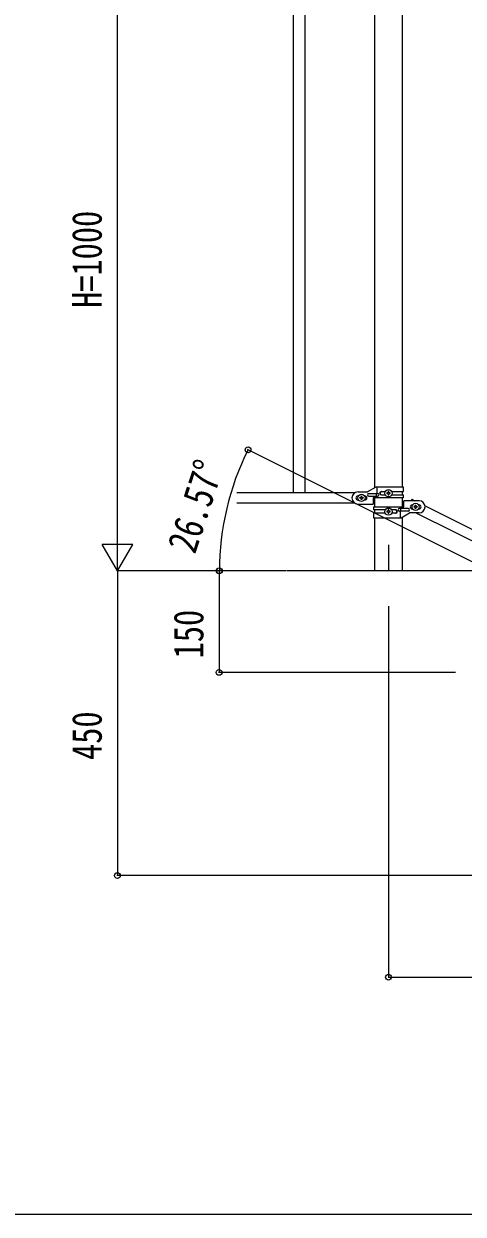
# Model space of a CAD drawing. Units: millimetres, scale not verified. Extents: x -4143 to 4140, y -2900 to 2898.
# Drawn here: x -1882 to -1234, y 198 to 1955 of the extents above; entities that cross this region are included whole.
import ezdxf
from ezdxf.enums import TextEntityAlignment as Align

# ---------------------------------------------------------------- set-up
doc = ezdxf.new("R2010")
doc.units = ezdxf.units.MM
doc.header["$LTSCALE"] = 10
for name, color, linetype in [('0-2_YKK_12', 2, 'Continuous'), ('0-3_YKK_A1', 4, 'Continuous'), ('0-4_YKK_D', 6, 'Continuous')]:
    doc.layers.add(name, color=color, linetype=linetype)
doc.styles.add('ＭＳ ゴシック', font='')
doc.styles.get('ＭＳ ゴシック').set_extended_font_data('MS Gothic')

msp = doc.modelspace()

# ---------------------------------------------------------------- linework, layer by layer
at = {"layer": '0-2_YKK_12'}
for p in [(-1343.97, 1185.62), (-1343.97, 1177.16)]:
    msp.add_line(p, (-1343.97, 1147.5), dxfattribs=at)
at = {"layer": '0-3_YKK_A1'}
for p, q in [((-1484.47, 2122.5), (-1484.47, 1262.54)), ((-1467.47, 2122.5), (-1467.47, 1262.54)), ((-1364.22, 1270.24), (-1364.22, 2027.14)), ((-1323.72, 2027.14), (-1323.72, 1271.04)), ((-1362.85, 1271.04), (-1374.97, 1264.04)), ((-1321.97, 1271.04), (-1362.85, 1271.04)), ((-1360.94, 1261.54), (-1360.94, 1271.04)), ((-1321.97, 1264.54), (-1321.97, 1271.04)), ((-1393.95, 1262.54), (-1567.83, 1262.54)), ((-1388.97, 1264.04), (-1374.97, 1264.04)), ((-1388.34, 1258.04), (-1388.97, 1258.04)), ((-1388.34, 1252.04), (-1388.97, 1252.04)), ((-1385.41, 1254.56), (-1386.37, 1254.56)), ((-1382.53, 1255.52), (-1381.57, 1255.52)), ((-1378.97, 1258.04), (-1379.6, 1258.04)), ((-1378.97, 1252.04), (-1379.6, 1252.04)), ((-1373.17, 1261.54), (-1360.09, 1261.54)), ((-1373.17, 1257.54), (-1360.09, 1257.54)), ((-1366.47, 1255.04), (-1366.47, 1246.04)), ((-1321.97, 1255.04), (-1366.47, 1255.04)), ((-1364.22, 1241.88), (-1364.22, 1255.04)), ((-1361.5, 1257.54), (-1361.5, 1261.54)), ((-1360.94, 1255.04), (-1360.94, 1257.54)), ((-1354.57, 1264.54), (-1348.65, 1264.54)), ((-1354.57, 1259.54), (-1348.65, 1259.54)), ((-1345.41, 1262.52), (-1346.37, 1262.52)), ((-1342.53, 1261.56), (-1341.57, 1261.56)), ((-1339.3, 1264.54), (-1321.97, 1264.54)), ((-1339.3, 1259.54), (-1321.97, 1259.54)), ((-1323.72, 1264.54), (-1323.72, 1259.54)), ((-1323.72, 1255.04), (-1323.72, 1241.88)), ((-1323.72, 1251.38), (-1323.72, 1246.38)), ((-1321.97, 1255.04), (-1321.97, 1259.54)), ((-1321.47, 1241.88), (-1321.47, 1250.88)), ((-1298.97, 1250.88), (-1321.47, 1250.88)), ((-1309.56, 1253.06), (-1310.65, 1250.88)), ((-1309.56, 1253.06), (-1305.2, 1250.88)), ((-1393.95, 1247.54), (-1567.83, 1247.54)), ((-1388.97, 1246.04), (-1366.47, 1246.04)), ((-1365.97, 1241.88), (-1365.97, 1237.38)), ((-1365.97, 1241.88), (-1321.47, 1241.88)), ((-1348.65, 1237.38), (-1365.97, 1237.38)), ((-1365.97, 1232.38), (-1365.97, 1225.88)), ((-1348.65, 1232.38), (-1365.97, 1232.38)), ((-1364.22, 1232.38), (-1364.22, 1237.38)), ((-1345.41, 1235.37), (-1346.37, 1235.37)), ((-1342.53, 1234.41), (-1341.57, 1234.41)), ((-1333.38, 1237.38), (-1339.3, 1237.38)), ((-1333.38, 1232.38), (-1339.3, 1232.38)), ((-1314.77, 1239.38), (-1327.85, 1239.38)), ((-1314.77, 1235.38), (-1327.85, 1235.38)), ((-1327, 1241.88), (-1327, 1239.38)), ((-1327, 1235.38), (-1327, 1225.88)), ((-1326.45, 1239.38), (-1326.45, 1235.38)), ((-1325.1, 1225.88), (-1312.97, 1232.88)), ((-1298.97, 1232.88), (-1312.97, 1232.88)), ((-1308.97, 1244.88), (-1308.34, 1244.88)), ((-1308.97, 1238.88), (-1308.34, 1238.88)), ((-1305.41, 1241.4), (-1306.37, 1241.4)), ((-1302.75, 1232.79), (-497.86, 830.25)), ((-1302.53, 1242.36), (-1301.57, 1242.36)), ((-1299.6, 1244.88), (-1298.97, 1244.88)), ((-1299.6, 1238.88), (-1298.97, 1238.88)), ((-1290.09, 1243.23), (-485.2, 840.7)), ((-1365.97, 1225.88), (-1325.1, 1225.88)), ((-1364.22, 1147.5), (-1364.22, 1225.88)), ((-1323.72, 1226.68), (-1323.72, 1147.5)), ((-3840.08, 197.5), (3959.92, 197.5))]:
    msp.add_line(p, q, dxfattribs=at)
for points in [[(-1386.37, 1254.56), (-1386.37, 1255.52), (-1385.41, 1255.52)], [(-1384.45, 1256.48), (-1384.45, 1257.44), (-1383.49, 1257.44), (-1383.49, 1256.48)], [(-1383.49, 1253.6), (-1383.49, 1252.64), (-1384.45, 1252.64), (-1384.45, 1253.6)], [(-1381.57, 1255.52), (-1381.57, 1254.56), (-1382.53, 1254.56)], [(-1346.37, 1262.52), (-1346.37, 1261.56), (-1345.41, 1261.56)], [(-1343.49, 1263.48), (-1343.49, 1264.44), (-1344.45, 1264.44), (-1344.45, 1263.48)], [(-1344.45, 1260.6), (-1344.45, 1259.64), (-1343.49, 1259.64), (-1343.49, 1260.6)], [(-1341.57, 1261.56), (-1341.57, 1262.52), (-1342.53, 1262.52)], [(-1346.37, 1235.37), (-1346.37, 1234.41), (-1345.41, 1234.41)], [(-1343.49, 1236.33), (-1343.49, 1237.29), (-1344.45, 1237.29), (-1344.45, 1236.33)], [(-1344.45, 1233.45), (-1344.45, 1232.49), (-1343.49, 1232.49), (-1343.49, 1233.45)], [(-1341.57, 1234.41), (-1341.57, 1235.37), (-1342.53, 1235.37)], [(-1306.37, 1241.4), (-1306.37, 1242.36), (-1305.41, 1242.36)], [(-1304.45, 1243.32), (-1304.45, 1244.28), (-1303.49, 1244.28), (-1303.49, 1243.32)], [(-1303.49, 1240.44), (-1303.49, 1239.48), (-1304.45, 1239.48), (-1304.45, 1240.44)], [(-1301.57, 1242.36), (-1301.57, 1241.4), (-1302.53, 1241.4)], [(-293.97, 697.5), (-593.97, 697.5), (-593.97, 847.5), (-893.97, 847.5), (-893.97, 997.5), (-1193.97, 997.5), (-1193.97, 1147.5), (-1493.97, 1147.5)]]:
    msp.add_lwpolyline(points, dxfattribs=at)
for centre in [(-1343.97, 1262.04), (-1383.97, 1255.04), (-1343.97, 1234.89), (-1303.97, 1241.88)]:
    msp.add_circle(centre, 5.3, dxfattribs=at)
for centre, radius, start, end in [((-1388.97, 1255.04), 9, 90, 270), ((-1388.97, 1255.04), 3, 90, 270), ((-1385.41, 1256.48), 0.96, 270, 0), ((-1385.41, 1253.6), 0.96, 0, 90), ((-1382.53, 1256.48), 0.96, 180, 270), ((-1382.53, 1253.6), 0.96, 90, 180), ((-1378.97, 1255.04), 3, 270, 90), ((-1373.17, 1259.54), 2, 90, 270), ((-1360.09, 1259.54), 2, 270, 90), ((-1354.57, 1262.04), 2.5, 90, 270), ((-1353.82, 1262.04), 2.5, 90, 270), ((-1345.41, 1263.48), 0.96, 270, 0), ((-1345.41, 1260.6), 0.96, 0, 90), ((-1342.53, 1263.48), 0.96, 180, 270), ((-1342.53, 1260.6), 0.96, 90, 180), ((-1298.97, 1241.88), 9, 270, 90), ((-1345.41, 1236.33), 0.96, 270, 0), ((-1345.41, 1233.45), 0.96, 0, 90), ((-1342.53, 1236.33), 0.96, 180, 270), ((-1342.53, 1233.45), 0.96, 90, 180), ((-1334.13, 1234.88), 2.5, 270, 90), ((-1333.38, 1234.88), 2.5, 270, 90), ((-1327.85, 1237.38), 2, 90, 270), ((-1314.77, 1237.38), 2, 270, 90), ((-1308.97, 1241.88), 3, 90, 270), ((-1305.41, 1243.32), 0.96, 270, 0), ((-1305.41, 1240.44), 0.96, 0, 90), ((-1302.53, 1243.32), 0.96, 180, 270), ((-1302.53, 1240.44), 0.96, 90, 180), ((-1298.97, 1241.88), 3, 270, 90)]:
    msp.add_arc(centre, radius, start, end, dxfattribs=at)
at = {"layer": '0-4_YKK_D'}
for p, q in [((-1743.97, 1192.5), (-1743.97, 2102.5)), ((-1194.87, 1147.95), (-1552.18, 1326.6)), ((-1743.97, 1147.5), (-1743.97, 1225.44)), ((-1743.97, 1147.5), (-1766.47, 1186.47)), ((-1721.47, 1186.47), (-1766.47, 1186.47)), ((-1743.97, 1147.5), (-1721.47, 1186.47)), ((-1638.97, 1147.5), (-1744.97, 1147.5)), ((-1568.73, 1147.5), (-1744.97, 1147.5)), ((-1743.97, 1147.5), (-1743.97, 697.5)), ((-1544.97, 1147.5), (-1594.97, 1147.5)), ((-1494.97, 1147.5), (-1594.46, 1147.5)), ((-1593.97, 1147.5), (-1593.97, 997.5)), ((-1343.97, 1095.5), (-1343.97, 546.5)), ((-1244.97, 997.5), (-1594.97, 997.5)), ((-644.97, 697.5), (-1744.97, 697.5)), ((-1343.97, 547.5), (-443.97, 547.5))]:
    msp.add_line(p, q, dxfattribs=at)
for centre in [(-1551.28, 1326.16), (-1593.97, 1147.5), (-1593.46, 1147.5), (-1593.97, 997.5), (-1743.97, 697.5), (-1343.97, 547.5)]:
    msp.add_circle(centre, 4.25, dxfattribs=at)
msp.add_arc((-1193.97, 1147.5), 399.49, 153.43495, 180, dxfattribs=at)

# ---------------------------------------------------------------- texts
at = {"layer": '0-4_YKK_D', "style": 'ＭＳ ゴシック', "width": 0.8}
for s, rotation, p in [('H=1000', 90, (-1753.97, 1535.5)), ('26.57°', 71.825, (-1616.96, 1166.8)), ('150', 90, (-1603.97, 1018.1)), ('450', 90, (-1753.97, 868.1))]:
    msp.add_text(s, height=43.99, rotation=rotation, dxfattribs=at).set_placement(p, align=Align.BOTTOM_LEFT)

doc.saveas('drawing.dxf')
